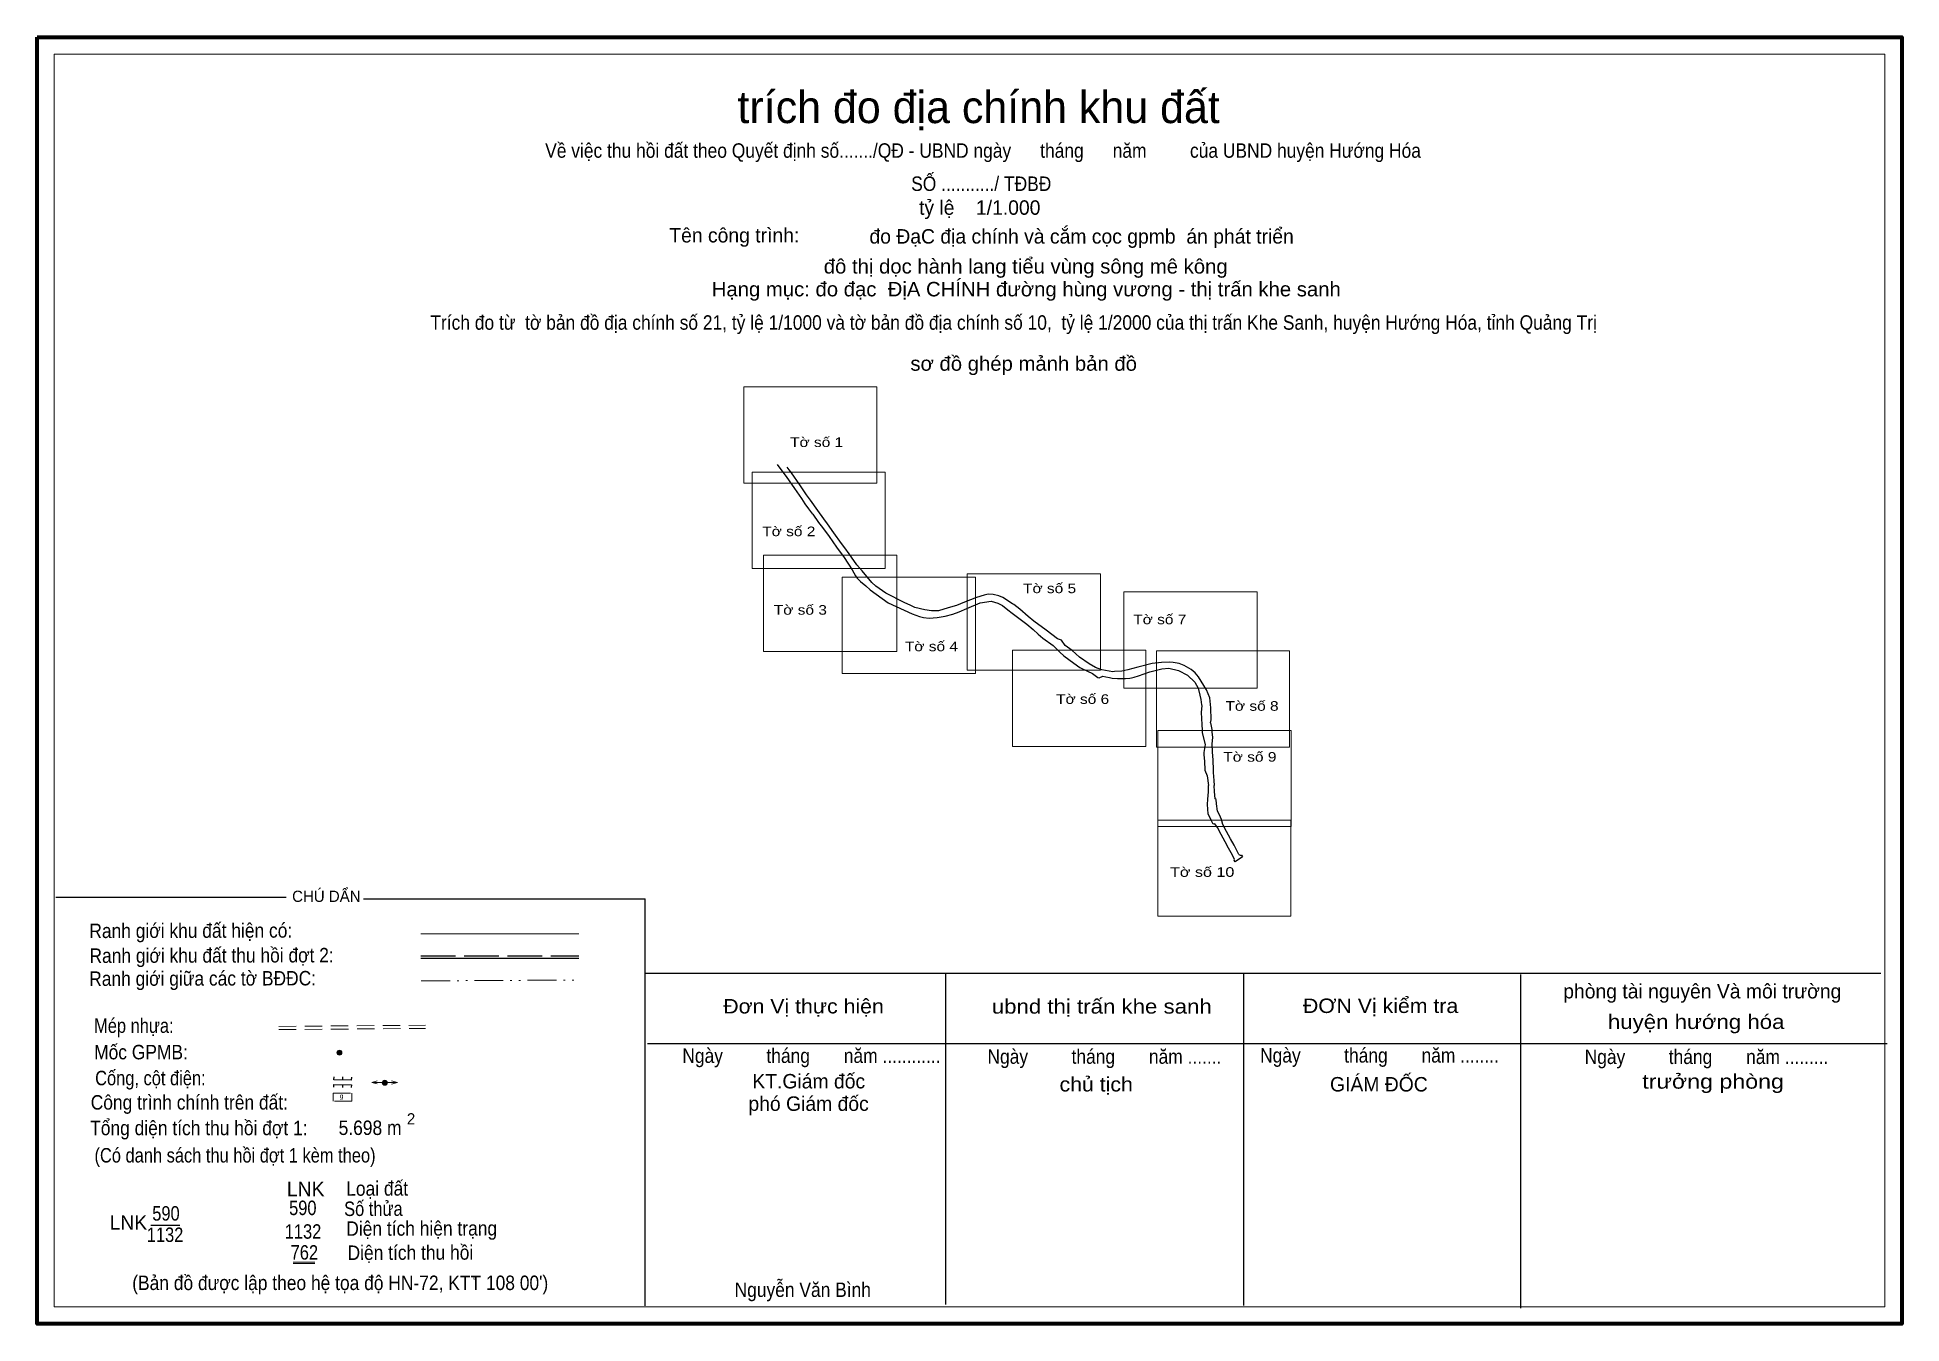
# Model space of a CAD drawing. Header units: metres. Extents: x 359715 to 360295, y 1833907 to 1834308.
import ezdxf
from ezdxf.enums import TextEntityAlignment as Align

# ---------------------------------------------------------------- set-up
doc = ezdxf.new("R2010")
doc.units = ezdxf.units.M
doc.header["$LTSCALE"] = 1.8
for name, pattern in [('DASH_DOUBLE_DOT', [9.2, 5, -1.2, 0.3, -1.2, 0.3, -1.2]), ('LONG_DASHED', [7.5, 6, -1.5]), ('MEDIUM_DASHED', [4.5, 3, -1.5])]:
    doc.linetypes.add(name, pattern=pattern)
for name, color, linetype, lineweight in [('1', 7, 'Continuous', 25), ('13', 7, 'Continuous', 25), ('15', 7, 'Continuous', 13), ('22', 7, 'MEDIUM_DASHED', 13), ('46', 7, 'Continuous', 25), ('48', 7, 'Continuous', 13), ('60', 7, 'Continuous', 13), ('63', 7, 'Continuous', 25)]:
    doc.layers.add(name, color=color, linetype=linetype, lineweight=lineweight)
doc.layers.add('10', color=7, linetype='Continuous')
doc.layers.add('54', color=7, linetype='Continuous')

msp = doc.modelspace()

# ---------------------------------------------------------------- hatches: boundary and pattern name
at = {"layer": '15'}
for points in [[(359809.6, 1833991.714, 1), (359808.048, 1833991.714, 1)], [(359823.695, 1833982.336, 1), (359822.142, 1833982.336, 1)]]:
    msp.add_hatch(color=256, dxfattribs=at).paths.add_polyline_path(points)

# ---------------------------------------------------------------- linework, layer by layer
at = {"layer": '1'}
msp.add_line((360088.89, 1834053.44), (360088.9, 1834053.43), dxfattribs=at)
at = {"layer": '1', "lineweight": 13}
for points in [[(359934.7, 1834199.02), (359976.17, 1834199.02), (359976.17, 1834169.06), (359934.7, 1834169.06)], [(359937.28, 1834172.46), (359978.76, 1834172.46), (359978.76, 1834142.5), (359937.28, 1834142.5)], [(359940.86, 1834146.57), (359982.33, 1834146.57), (359982.33, 1834116.61), (359940.86, 1834116.61)], [(359965.4, 1834139.76), (360006.87, 1834139.76), (360006.87, 1834109.8), (359965.4, 1834109.8)], [(360004.27, 1834140.76), (360045.74, 1834140.76), (360045.74, 1834110.8), (360004.27, 1834110.8)], [(360053.07, 1834135.2), (360094.54, 1834135.2), (360094.54, 1834105.23), (360053.07, 1834105.23)], [(360018.44, 1834117.02), (360059.91, 1834117.02), (360059.91, 1834087.05), (360018.44, 1834087.05)], [(360063.18, 1834116.78), (360104.66, 1834116.78), (360104.66, 1834086.82), (360063.18, 1834086.82)], [(360063.68, 1834092.06), (360105.15, 1834092.06), (360105.15, 1834062.1), (360063.68, 1834062.1)], [(360063.6, 1834064.15), (360105.08, 1834064.15), (360105.08, 1834034.18), (360063.6, 1834034.18)]]:
    msp.add_lwpolyline(points, close=True, dxfattribs=at)
at = {"layer": '1'}
for points in [[(359956.23, 1834159.38), (359954.96, 1834161.05), (359953.85, 1834162.62), (359952.75, 1834164.23), (359950.65, 1834167.38), (359947.98, 1834171.13), (359947.29, 1834172.05), (359945.21, 1834174.79)], [(360018.44, 1834131.51), (360015.33, 1834133.44), (360014.12, 1834133.93), (360012.34, 1834134.4), (360010.84, 1834134.43), (360009.56, 1834134.17), (360007.15, 1834133.48), (360003.43, 1834131.93), (360000.98, 1834130.89), (359998.37, 1834130.26), (359995.37, 1834129.33), (359993.19, 1834129.31), (359991.11, 1834129.62), (359988, 1834130.36), (359986.51, 1834131.06), (359984.82, 1834131.82), (359978.92, 1834134.83), (359975.85, 1834137), (359974.55, 1834138.09), (359971.6, 1834141.7), (359969.94, 1834143.57), (359967.55, 1834146.99), (359966.2, 1834148.89), (359965.16, 1834150.23), (359962.8, 1834153.53), (359960.8, 1834156.35), (359959.61, 1834157.96), (359957.78, 1834160.49), (359955.45, 1834163.75), (359954.28, 1834165.41), (359953.02, 1834167.22), (359952.18, 1834168.47), (359949.55, 1834172.24), (359948.87, 1834173.19), (359948.26, 1834174.05)], [(359956.23, 1834159.38), (359957.96, 1834156.8), (359959.23, 1834155.23), (359961.26, 1834152.43), (359963.62, 1834149.12)], [(359963.62, 1834149.12), (359965.98, 1834145.85), (359968.45, 1834142.08), (359969.55, 1834140.13), (359970.02, 1834139.49), (359971.01, 1834138.39), (359972.74, 1834137.05), (359974.09, 1834135.86), (359979.68, 1834131.79)], [(359979.68, 1834131.79), (359987.12, 1834128.39), (359989.4, 1834127.51), (359990.63, 1834127.16), (359992.49, 1834126.98)], [(359992.49, 1834126.98), (359994.97, 1834127.16), (359997.42, 1834127.57), (359999.78, 1834128.24), (360001.77, 1834129.01), (360004.22, 1834130.02), (360008.29, 1834131.76), (360011.74, 1834132.25), (360013.86, 1834131.65), (360015.23, 1834130.91), (360016.92, 1834129.6)], [(360049.6, 1834110.33), (360046.18, 1834110.91), (360044.21, 1834111.62), (360042.22, 1834112.81), (360039.26, 1834114.83), (360036.96, 1834116.95), (360034.76, 1834118.45), (360033.63, 1834120.15), (360032.44, 1834120.56), (360028.83, 1834123.22), (360025.08, 1834126.1), (360023.26, 1834127.54), (360020.65, 1834129.77), (360018.78, 1834131.28), (360018.44, 1834131.51)], [(360016.92, 1834129.6), (360018.26, 1834128.58), (360022.83, 1834125.12), (360024.86, 1834123.45), (360026.36, 1834121.99), (360027.81, 1834120.8), (360031.05, 1834118.44), (360031.38, 1834118.19), (360033.09, 1834116.39), (360034.37, 1834115.25), (360037.44, 1834112.99), (360039.39, 1834111.6), (360039.93, 1834111.3), (360043.27, 1834109.73), (360044.94, 1834108.52), (360045.42, 1834108.38), (360046.48, 1834108.94), (360047.43, 1834108.72), (360048.59, 1834108.51)], [(360080.08, 1834094.4), (360080.21, 1834095.36), (360080.17, 1834099.13), (360079.78, 1834102.15), (360078.83, 1834104.64), (360076.33, 1834108.78), (360075.23, 1834110.02), (360073.98, 1834111.03), (360073.26, 1834111.48), (360071.81, 1834112.24), (360070.24, 1834112.84), (360068.39, 1834113.23), (360067.17, 1834113.34), (360064.75, 1834113.21), (360061.85, 1834112.84), (360057.41, 1834111.71), (360054.33, 1834110.95), (360052.42, 1834110.5), (360050.1, 1834110.36), (360049.6, 1834110.33)], [(360048.59, 1834108.51), (360049.46, 1834108.34), (360051.12, 1834108.2), (360053.58, 1834108.18), (360054.88, 1834108.34), (360055.41, 1834108.45), (360056.25, 1834108.67), (360057.62, 1834109.02), (360061.16, 1834110.34), (360064.86, 1834111.26), (360067.02, 1834111.45), (360070.05, 1834110.72), (360072.89, 1834109.22), (360075.12, 1834107.04), (360076.22, 1834105.18), (360076.77, 1834103.06), (360077.01, 1834101.66), (360077.27, 1834100.03), (360077.31, 1834099.76), (360077.09, 1834097.66), (360077.32, 1834093.94), (360077.45, 1834092.16), (360077.48, 1834091.32), (360078.43, 1834087.67), (360077.97, 1834085.19), (360077.98, 1834084.43), (360078.16, 1834082.46), (360078.3, 1834079.64), (360079.03, 1834077.96), (360079.37, 1834074.85)], [(360080.08, 1834094.4), (360080.45, 1834092.34), (360080.48, 1834091.5), (360080.66, 1834089.99), (360080.5, 1834087.75), (360080.61, 1834085.41), (360080.8, 1834082.75), (360080.82, 1834079.81), (360080.91, 1834078.93), (360081.1, 1834076.45), (360081.1, 1834076.45), (360081.22, 1834074.95)], [(360088.9, 1834053.43), (360089.24, 1834053.16), (360089.67, 1834053.22), (360090, 1834052.73), (360087.7, 1834051.13), (360087.36, 1834051.61), (360087.56, 1834051.86), (360086.89, 1834053.16), (360085.68, 1834055.38), (360084.57, 1834057.38), (360083.37, 1834059.65), (360082.2, 1834061.83), (360081.35, 1834062.93), (360080.9, 1834062.91), (360080.21, 1834064.11), (360079.28, 1834066.09), (360079.14, 1834069), (360079.22, 1834070.62), (360079.46, 1834072.96), (360079.37, 1834074.85), (360079.37, 1834074.85), (360079.37, 1834074.85)], [(360088.89, 1834053.44), (360088.56, 1834054.07), (360087.38, 1834056.31), (360086.25, 1834058.29), (360085.01, 1834060.55), (360083.87, 1834062.71), (360083.49, 1834064.32), (360082.88, 1834065.78), (360082.25, 1834066.93), (360081.92, 1834069.2), (360081.84, 1834070.53), (360081.5, 1834070.79), (360081.26, 1834073.07), (360081.22, 1834074.95)]]:
    msp.add_lwpolyline(points, dxfattribs=at)
at = {"layer": '13'}
msp.add_line((359750.07, 1833937.96), (359759.09, 1833937.96), dxfattribs=at)
at = {"layer": '15'}
for centre in [(359808.824, 1833991.714), (359822.918, 1833982.336)]:
    msp.add_circle(centre, 0.776, dxfattribs=at)
at = {"layer": '22'}
for p, q in [((359789.98, 1833999.9), (359835.6, 1834000.26)), ((359789.99, 1833998.9), (359835.61, 1833999.26))]:
    msp.add_line(p, q, dxfattribs=at)
at = {"layer": '46', "linetype": 'LONG_DASHED'}
msp.add_line((359834.13, 1834021.87), (359883.35, 1834021.87), dxfattribs=at)
at = {"layer": '46'}
msp.add_line((359834.13, 1834021.17), (359883.35, 1834021.17), dxfattribs=at)
at = {"layer": '46', "linetype": 'DASH_DOUBLE_DOT', "lineweight": 13}
msp.add_line((359834.27, 1834014.06), (359883.56, 1834014.34), dxfattribs=at)
at = {"layer": '46', "lineweight": 70}
msp.add_lwpolyline([(359714.74, 1834307.85), (360295.26, 1834307.85), (360295.26, 1833907.33), (359714.74, 1833907.33)], close=True, dxfattribs=at)
at = {"layer": '48'}
for p, q in [((359818.87, 1833982.46), (359820.61, 1833982.92)), ((359818.87, 1833982.46), (359826.87, 1833982.46)), ((359818.87, 1833982.46), (359820.61, 1833981.99)), ((359826.87, 1833982.46), (359825.03, 1833981.96)), ((359826.87, 1833982.46), (359825.05, 1833982.94))]:
    msp.add_line(p, q, dxfattribs=at)
at = {"layer": '48', "linetype": 'MEDIUM_DASHED'}
msp.add_lwpolyline([(359806.82, 1833979.15), (359812.65, 1833979.15), (359812.65, 1833976.57), (359806.82, 1833976.57)], close=True, dxfattribs=at)
at = {"layer": '60'}
msp.add_lwpolyline([(359720, 1834302.59), (360290, 1834302.59), (360290, 1833912.59), (359720, 1833912.59)], close=True, dxfattribs=at)
at = {"layer": '63'}
for p, q in [((359720.47, 1834040.14), (359792.26, 1834040.14)), ((359816.27, 1834039.65), (359904.02, 1834039.65)), ((359904.01, 1833912.93), (359904.01, 1834039.65)), ((359904.01, 1834016.46), (360288.78, 1834016.46)), ((359997.65, 1833913.35), (359997.65, 1834016.46)), ((360090.39, 1833912.97), (360090.39, 1834016.46)), ((360176.71, 1833912.19), (360176.71, 1834016.06)), ((359904.72, 1833994.62), (360290.71, 1833994.62)), ((359807.02, 1833981.85), (359806.97, 1833980.97)), ((359807.02, 1833981.85), (359812.54, 1833981.74)), ((359807.08, 1833983.3), (359807.14, 1833984.18)), ((359812.61, 1833983.19), (359807.08, 1833983.3)), ((359809.78, 1833981.81), (359809.76, 1833980.85)), ((359809.84, 1833983.24), (359809.86, 1833984.19)), ((359812.54, 1833981.74), (359812.5, 1833980.85)), ((359812.61, 1833983.19), (359812.67, 1833984.07))]:
    msp.add_line(p, q, dxfattribs=at)
at = {"layer": '63', "lineweight": 13}
for p, q in [((359834.13, 1834028.69), (359883.35, 1834028.69)), ((359794.45, 1833926.49), (359801.2, 1833926.49)), ((359794.45, 1833926.1), (359801.2, 1833926.1))]:
    msp.add_line(p, q, dxfattribs=at)

# ---------------------------------------------------------------- texts
at = {"layer": '1'}
for s, width, p in [('Tờ số 1', 1.2, (359957.405, 1834180.28)), ('Tờ số 2', 1.2, (359948.735, 1834152.52)), ('Tờ số 5', 1.2, (360029.94, 1834134.78)), ('Tờ số 3', 1.2, (359952.335, 1834128.07)), ('Tờ số 7', 1.2, (360064.255, 1834125.1)), ('Tờ số 4', 1.2, (359993.145, 1834116.7)), ('Tờ số 6', 1.2, (360040.23, 1834100.3)), ('Tờ số 8', 1.2, (360092.975, 1834098.16)), ('Tờ số 9', 1.2, (360092.3, 1834082.31)), ('Tờ số 10', 1.25, (360077.45, 1834046.46))]:
    msp.add_text(s, height=3, dxfattribs=dict(at, width=width)).set_placement(p, align=Align.CENTER)
at = {"layer": '10', "width": 1.05}
for s, p in [('đô thị dọc hành lang tiểu vùng sông mê kông ', (360023.38, 1834234.3)), ('Hạng mục: đo đạc  ĐịA CHÍNH đường hùng vương - thị trấn khe sanh', (360022.675, 1834227.19))]:
    msp.add_text(s, height=4.5, dxfattribs=at).set_placement(p, align=Align.CENTER)
at = {"layer": '10'}
msp.add_text('2', height=3.5, dxfattribs=at).set_placement((359831.12, 1833969.37), align=Align.CENTER)
at = {"layer": '13', "width": 0.85}
for s, p in [('590', (359754.805, 1833939.44)), ('1132', (359754.525, 1833932.78))]:
    msp.add_text(s, height=4.5, dxfattribs=at).set_placement(p, align=Align.CENTER)
at = {"layer": '13'}
msp.add_text('LNK', height=4.5, dxfattribs=at).set_placement((359748.96, 1833936.59), align=Align.RIGHT)
at = {"layer": '46'}
for s, height, width, p in [("(Bản đồ được lập theo hệ tọa độ HN-72, KTT 108 00')", 4.5, 0.9, (359809.07, 1833917.81)), ('0', 1, 0.85, (359850.755, 1833921.08))]:
    msp.add_text(s, height=height, dxfattribs=dict(at, width=width)).set_placement(p, align=Align.CENTER)
at = {"layer": '54'}
msp.add_text('CHÚ DẨN', height=3.5, dxfattribs=at).set_placement((359804.745, 1834038.65), align=Align.CENTER)
for s, height, width, p in [('g', 1.5, 0.85, (359809.475, 1833977.49)), ('Nguyễn Văn Bình', 4.5, 0.9, (359953.09, 1833915.66))]:
    msp.add_text(s, height=height, dxfattribs=dict(at, width=width)).set_placement(p, align=Align.CENTER)
at = {"layer": '63'}
for s, height, p in [('trích đo địa chính khu đất', 10, (360007.85, 1834281.13)), ('tỷ lệ    1/1.000', 4.5, (360008.185, 1834252.59)), ('Tên công trình: ', 4.5, (359932.6, 1834243.97)), (' đo ĐạC địa chính và cắm cọc gpmb  án phát triển', 4.5, (360039.075, 1834243.62)), ('phòng tài nguyên Và môi trường', 4.5, (360233.165, 1834008.61)), ('KT.Giám đốc', 4.5, (359954.945, 1833980.58)), ('GIÁM ĐỐC', 4.5, (360132.465, 1833979.63)), ('phó Giám đốc', 4.5, (359954.895, 1833973.6)), ('LNK', 4.5, (359798.315, 1833947.02))]:
    msp.add_text(s, height=height, dxfattribs=at).set_placement(p, align=Align.CENTER)
for s, width, p in [('Về việc thu hồi đất theo Quyết định số......./QĐ - UBND ngày      tháng      năm         của UBND huyện Hướng Hóa', 0.9, (360009.22, 1834270.34)), ('SỐ .........../ TĐBĐ', 0.9, (360008.66, 1834260.01)), ('Trích đo từ  tờ bản đồ địa chính số 21, tỷ lệ 1/1000 và tờ bản đồ địa chính số 10,  tỷ lệ 1/2000 của thị trấn Khe Sanh, huyện Hướng Hóa, tỉnh Quảng Trị', 0.9, (360018.745, 1834216.8)), ('sơ đồ ghép mảnh bản đồ', 1.05, (360021.87, 1834204.03)), ('Đơn Vị thực hiện', 1.1, (359953.325, 1834003.93)), ('ubnd thị trấn khe sanh', 1.15, (360046.18, 1834003.87)), ('ĐƠN Vị kiểm tra', 1.1, (360133, 1834004.07)), ('Mép nhựa:', 0.85, (359744.805, 1833997.88)), (' huyện hướng hóa', 1.15, (360230.305, 1833999.09)), ('Mốc GPMB:       ', 0.9, (359752.3, 1833989.64)), ('Ngày         tháng       năm ............', 0.9, (359955.77, 1833988.52)), ('Ngày         tháng       năm .......', 0.9, (360047.015, 1833988.26)), ('Ngày         tháng       năm ........', 0.9, (360132.65, 1833988.63)), ('Ngày         tháng       năm .........', 0.9, (360234.47, 1833988.18)), ('Cống, cột điện:', 0.85, (359749.96, 1833981.57)), ('trưởng phòng', 1.2, (360236.53, 1833980.51)), ('Công trình chính trên đất:', 0.9, (359762.085, 1833974)), ('chủ tịch', 1.1, (360044.445, 1833979.63)), ('Tổng diện tích thu hồi đợt 1:                ', 0.9, (359777.085, 1833966.03)), ('5.698 m', 0.9, (359818.36, 1833966.09)), ('(Có danh sách thu hồi đợt 1 kèm theo)', 0.85, (359776.31, 1833957.52)), ('590', 0.85, (359797.415, 1833941.15)), ('1132', 0.85, (359797.485, 1833933.8)), ('762', 0.85, (359797.895, 1833927.29))]:
    msp.add_text(s, height=4.5, dxfattribs=dict(at, width=width)).set_placement(p, align=Align.CENTER)
for s, width, p in [('Ranh giới khu đất hiện có:', 0.9, (359762.54, 1834027.464)), ('Ranh giới khu đất thu hồi đợt 2:', 0.9, (359769.02, 1834019.75)), ('Ranh giới giữa các tờ BĐĐC:', 0.9, (359766.225, 1834012.582)), ('Loại đất ', 0.9, (359821.32, 1833947.185)), ('Số thửa', 0.85, (359819.395, 1833940.881)), ('Diện tích hiện trạng', 0.9, (359834.435, 1833934.746)), ('Diện tích thu hồi', 0.9, (359830.925, 1833927.228))]:
    msp.add_text(s, height=4.5, rotation=0.138, dxfattribs=dict(at, width=width)).set_placement(p, align=Align.CENTER)

doc.saveas('drawing.dxf')
